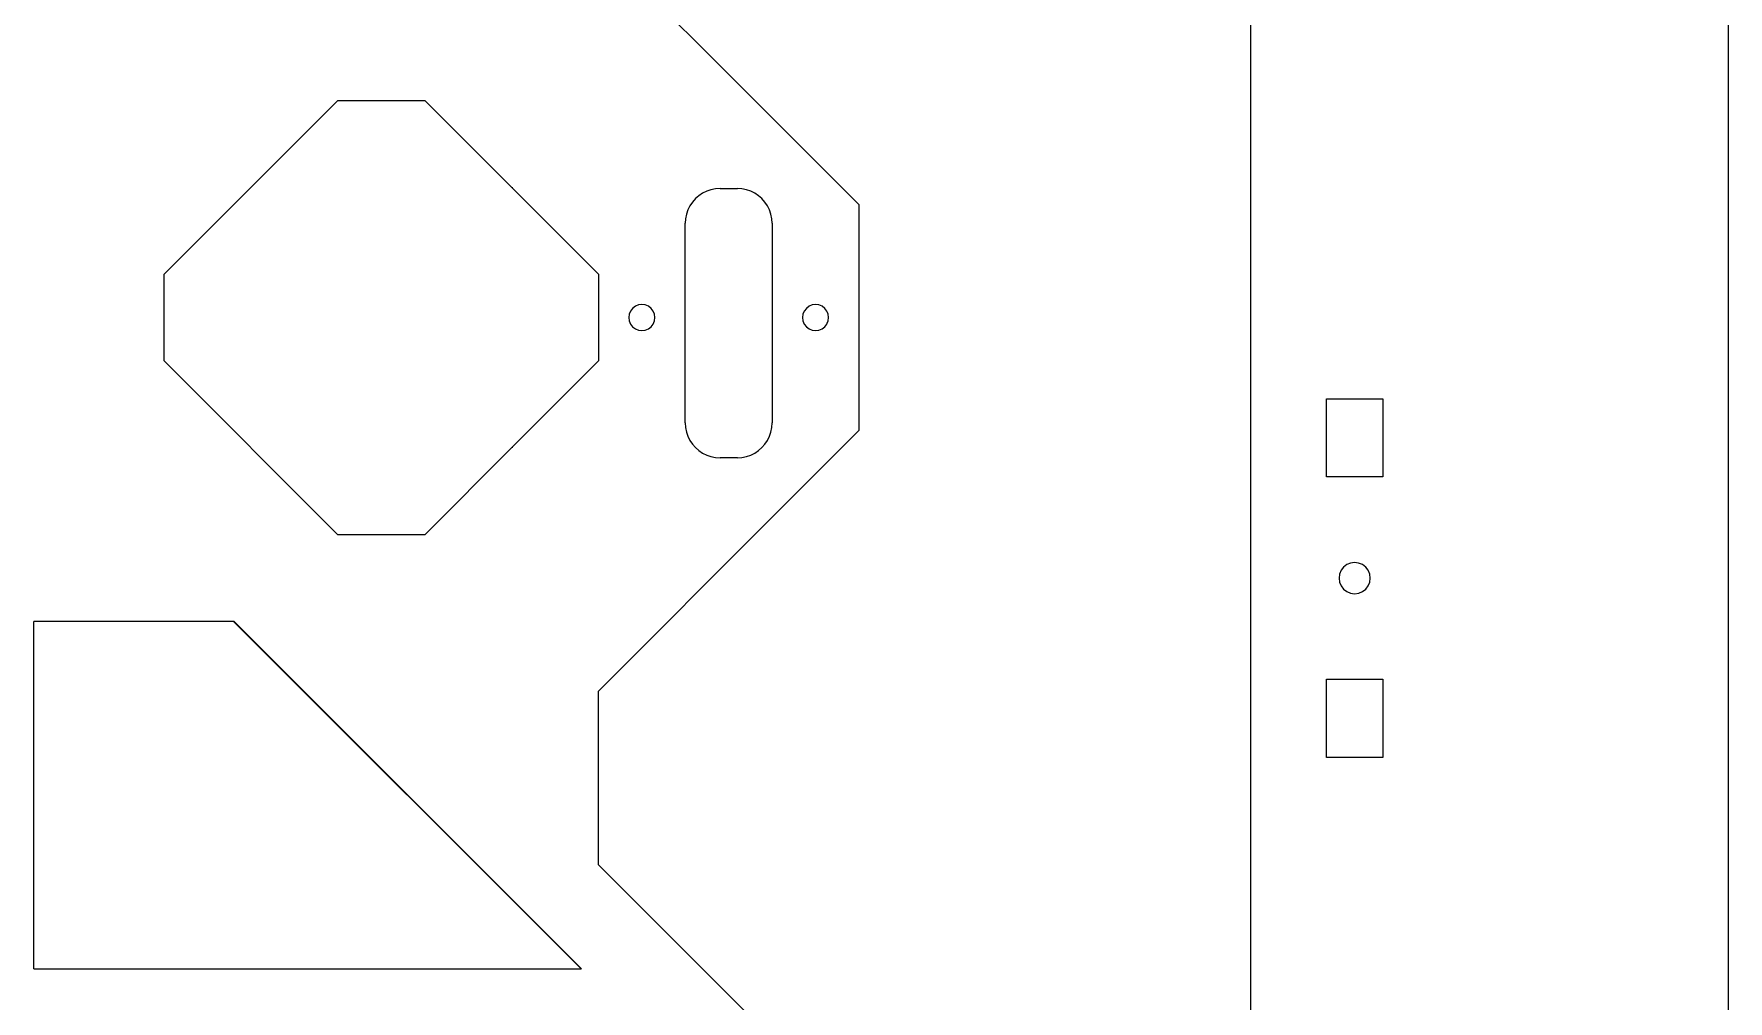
# Model space of a CAD drawing. Extents: x 0 to 621, y -370 to 0.
# Drawn here: x 174.9 to 370, y -233.8 to -122.4 of the extents above; entities that cross this region are included whole.
import ezdxf

# ---------------------------------------------------------------- set-up
doc = ezdxf.new("R2010")
doc.units = 0
doc.layers.get('0').update_dxf_attribs({"linetype": 'CONTINUOUS'})

# ---------------------------------------------------------------- blocks, each defined once
blk = doc.blocks.new('BLOCK_2')
at = {"color": 7}
blk.add_lwpolyline([(198, -190.06), (197.93, -190.06)], dxfattribs=at)
blk = doc.blocks.new('BLOCK_3')
at = {"color": 7}
blk.add_lwpolyline([(238, -230.06), (237.93, -230.06)], dxfattribs=at)
blk = doc.blocks.new('BLOCK_5')
at = {"color": 7}
blk.add_lwpolyline([(198, -190.06), (238, -230.06)], dxfattribs=at)
blk = doc.blocks.new('BLOCK_6')
at = {"color": 7}
blk.add_lwpolyline([(197.93, -190.06), (237.93, -230.06)], dxfattribs=at)
blk = doc.blocks.new('BLOCK_24')
at = {"color": 7}
blk.add_lwpolyline([(315, -45.06), (315, -325.06)], dxfattribs=at)
blk = doc.blocks.new('BLOCK_32')
at = {"color": 7}
blk.add_lwpolyline([(230, -140.06), (230, -140.13)], dxfattribs=at)
blk = doc.blocks.new('BLOCK_35')
at = {"color": 7}
blk.add_lwpolyline([(370, -5.06), (370, -365.06)], dxfattribs=at)
blk = doc.blocks.new('BLOCK_101')
at = {"color": 7}
blk.add_lwpolyline([(323.75, -173.41), (323.75, -164.41)], dxfattribs=at)
blk = doc.blocks.new('BLOCK_102')
at = {"color": 7}
blk.add_lwpolyline([(323.75, -164.41), (330.25, -164.41)], dxfattribs=at)
blk = doc.blocks.new('BLOCK_103')
at = {"color": 7}
blk.add_lwpolyline([(330.25, -164.41), (330.25, -173.41)], dxfattribs=at)
blk = doc.blocks.new('BLOCK_104')
at = {"color": 7}
blk.add_lwpolyline([(330.25, -173.41), (323.75, -173.41)], dxfattribs=at)
blk = doc.blocks.new('BLOCK_105')
at = {"color": 7}
blk.add_lwpolyline([(323.75, -205.71), (323.75, -196.71)], dxfattribs=at)
blk = doc.blocks.new('BLOCK_106')
at = {"color": 7}
blk.add_lwpolyline([(323.75, -196.71), (330.25, -196.71)], dxfattribs=at)
blk = doc.blocks.new('BLOCK_107')
at = {"color": 7}
blk.add_lwpolyline([(330.25, -196.71), (330.25, -205.71)], dxfattribs=at)
blk = doc.blocks.new('BLOCK_108')
at = {"color": 7}
blk.add_lwpolyline([(330.25, -205.71), (323.75, -205.71)], dxfattribs=at)
blk = doc.blocks.new('BLOCK_133')
at = {"color": 7}
blk.add_lwpolyline([(328.8, -185.06), (328.74, -184.6)], dxfattribs=at)
blk = doc.blocks.new('BLOCK_134')
at = {"color": 7}
blk.add_lwpolyline([(328.74, -184.6), (328.56, -184.16)], dxfattribs=at)
blk = doc.blocks.new('BLOCK_135')
at = {"color": 7}
blk.add_lwpolyline([(328.56, -184.16), (328.27, -183.79)], dxfattribs=at)
blk = doc.blocks.new('BLOCK_136')
at = {"color": 7}
blk.add_lwpolyline([(328.27, -183.79), (327.9, -183.5)], dxfattribs=at)
blk = doc.blocks.new('BLOCK_137')
at = {"color": 7}
blk.add_lwpolyline([(327.9, -183.5), (327.46, -183.33)], dxfattribs=at)
blk = doc.blocks.new('BLOCK_138')
at = {"color": 7}
blk.add_lwpolyline([(327.46, -183.33), (327, -183.26)], dxfattribs=at)
blk = doc.blocks.new('BLOCK_139')
at = {"color": 7}
blk.add_lwpolyline([(327, -183.26), (326.53, -183.33)], dxfattribs=at)
blk = doc.blocks.new('BLOCK_140')
at = {"color": 7}
blk.add_lwpolyline([(326.53, -183.33), (326.1, -183.51)], dxfattribs=at)
blk = doc.blocks.new('BLOCK_141')
at = {"color": 7}
blk.add_lwpolyline([(326.1, -183.51), (325.73, -183.79)], dxfattribs=at)
blk = doc.blocks.new('BLOCK_142')
at = {"color": 7}
blk.add_lwpolyline([(325.73, -183.79), (325.44, -184.16)], dxfattribs=at)
blk = doc.blocks.new('BLOCK_143')
at = {"color": 7}
blk.add_lwpolyline([(325.44, -184.16), (325.26, -184.6)], dxfattribs=at)
blk = doc.blocks.new('BLOCK_144')
at = {"color": 7}
blk.add_lwpolyline([(325.26, -184.6), (325.2, -185.06)], dxfattribs=at)
blk = doc.blocks.new('BLOCK_145')
at = {"color": 7}
blk.add_lwpolyline([(325.2, -185.06), (325.26, -185.53)], dxfattribs=at)
blk = doc.blocks.new('BLOCK_146')
at = {"color": 7}
blk.add_lwpolyline([(325.26, -185.53), (325.44, -185.96)], dxfattribs=at)
blk = doc.blocks.new('BLOCK_147')
at = {"color": 7}
blk.add_lwpolyline([(325.44, -185.96), (325.73, -186.34)], dxfattribs=at)
blk = doc.blocks.new('BLOCK_148')
at = {"color": 7}
blk.add_lwpolyline([(325.73, -186.34), (326.1, -186.62)], dxfattribs=at)
blk = doc.blocks.new('BLOCK_149')
at = {"color": 7}
blk.add_lwpolyline([(326.1, -186.62), (326.53, -186.8)], dxfattribs=at)
blk = doc.blocks.new('BLOCK_150')
at = {"color": 7}
blk.add_lwpolyline([(326.53, -186.8), (327, -186.86)], dxfattribs=at)
blk = doc.blocks.new('BLOCK_151')
at = {"color": 7}
blk.add_lwpolyline([(327, -186.86), (327.47, -186.8)], dxfattribs=at)
blk = doc.blocks.new('BLOCK_152')
at = {"color": 7}
blk.add_lwpolyline([(327.47, -186.8), (327.9, -186.62)], dxfattribs=at)
blk = doc.blocks.new('BLOCK_153')
at = {"color": 7}
blk.add_lwpolyline([(327.9, -186.62), (328.27, -186.34)], dxfattribs=at)
blk = doc.blocks.new('BLOCK_154')
at = {"color": 7}
blk.add_lwpolyline([(328.27, -186.34), (328.56, -185.96)], dxfattribs=at)
blk = doc.blocks.new('BLOCK_155')
at = {"color": 7}
blk.add_lwpolyline([(328.56, -185.96), (328.74, -185.53)], dxfattribs=at)
blk = doc.blocks.new('BLOCK_156')
at = {"color": 7}
blk.add_lwpolyline([(328.74, -185.53), (328.8, -185.06)], dxfattribs=at)
blk = doc.blocks.new('BLOCK_1840')
at = {"color": 7}
blk.add_lwpolyline([(269.93, -168.06), (259.93, -178.06)], dxfattribs=at)
blk = doc.blocks.new('BLOCK_1860')
at = {"color": 7}
blk.add_lwpolyline([(243.63, -155.81), (243.87, -156.12)], dxfattribs=at)
blk = doc.blocks.new('BLOCK_1862')
at = {"color": 7}
blk.add_lwpolyline([(250.07, -168.24), (250.23, -168.73)], dxfattribs=at)
blk = doc.blocks.new('BLOCK_1863')
at = {"color": 7}
blk.add_lwpolyline([(243.48, -155.45), (243.63, -155.81)], dxfattribs=at)
blk = doc.blocks.new('BLOCK_1864')
at = {"color": 7}
blk.add_lwpolyline([(249.96, -167.72), (250.07, -168.24)], dxfattribs=at)
blk = doc.blocks.new('BLOCK_1865')
at = {"color": 7}
blk.add_lwpolyline([(245.68, -153.76), (245.32, -153.61)], dxfattribs=at)
blk = doc.blocks.new('BLOCK_1873')
at = {"color": 7}
blk.add_lwpolyline([(252.4, -170.9), (252.89, -171.06)], dxfattribs=at)
blk = doc.blocks.new('BLOCK_1886')
at = {"color": 7}
blk.add_lwpolyline([(245.99, -156.12), (246.23, -155.81)], dxfattribs=at)
blk = doc.blocks.new('BLOCK_1887')
at = {"color": 7}
blk.add_lwpolyline([(246.23, -155.81), (246.38, -155.45)], dxfattribs=at)
blk = doc.blocks.new('BLOCK_1890')
at = {"color": 7}
blk.add_lwpolyline([(256.96, -171.06), (257.46, -170.9)], dxfattribs=at)
blk = doc.blocks.new('BLOCK_1891')
at = {"color": 7}
blk.add_lwpolyline([(256.45, -171.17), (256.96, -171.06)], dxfattribs=at)
blk = doc.blocks.new('BLOCK_1892')
at = {"color": 7}
blk.add_lwpolyline([(255.93, -171.2), (256.45, -171.17)], dxfattribs=at)
blk = doc.blocks.new('BLOCK_1895')
at = {"color": 7}
blk.add_lwpolyline([(244.93, -153.56), (244.54, -153.61)], dxfattribs=at)
blk = doc.blocks.new('BLOCK_1897')
at = {"color": 7}
blk.add_lwpolyline([(263.63, -155.81), (263.87, -156.12)], dxfattribs=at)
blk = doc.blocks.new('BLOCK_1920')
at = {"color": 7}
blk.add_lwpolyline([(264.93, -156.56), (265.32, -156.51)], dxfattribs=at)
blk = doc.blocks.new('BLOCK_1928')
at = {"color": 7}
blk.add_lwpolyline([(266.23, -155.81), (266.28, -155.69)], dxfattribs=at)
blk = doc.blocks.new('BLOCK_1929')
at = {"color": 7}
blk.add_lwpolyline([(266.38, -155.45), (266.43, -155.06)], dxfattribs=at)
blk = doc.blocks.new('BLOCK_1930')
at = {"color": 7}
blk.add_lwpolyline([(246.43, -155.06), (246.38, -154.68)], dxfattribs=at)
blk = doc.blocks.new('BLOCK_1934')
at = {"color": 7}
blk.add_lwpolyline([(263.48, -155.45), (263.63, -155.81)], dxfattribs=at)
blk = doc.blocks.new('BLOCK_1937')
at = {"color": 7}
blk.add_lwpolyline([(252.89, -171.06), (253.41, -171.17)], dxfattribs=at)
blk = doc.blocks.new('BLOCK_1938')
at = {"color": 7}
blk.add_lwpolyline([(253.41, -171.17), (253.93, -171.2)], dxfattribs=at)
blk = doc.blocks.new('BLOCK_1939')
at = {"color": 7}
blk.add_lwpolyline([(255.93, -171.2), (253.93, -171.2)], dxfattribs=at)
blk = doc.blocks.new('BLOCK_1945')
at = {"color": 7}
blk.add_lwpolyline([(250.76, -169.64), (251.1, -170.03)], dxfattribs=at)
blk = doc.blocks.new('BLOCK_1952')
at = {"color": 7}
blk.add_lwpolyline([(249.93, -167.2), (249.96, -167.72)], dxfattribs=at)
blk = doc.blocks.new('BLOCK_1960')
at = {"color": 7}
blk.add_lwpolyline([(259.93, -178.06), (239.93, -198.06)], dxfattribs=at)
blk = doc.blocks.new('BLOCK_1961')
at = {"color": 7}
blk.add_lwpolyline([(266.43, -155.06), (266.38, -154.68)], dxfattribs=at)
blk = doc.blocks.new('BLOCK_1971')
at = {"color": 7}
blk.add_lwpolyline([(259.93, -238.06), (239.93, -218.06)], dxfattribs=at)
blk = doc.blocks.new('BLOCK_1972')
at = {"color": 7}
blk.add_lwpolyline([(239.93, -218.06), (239.93, -198.06)], dxfattribs=at)
blk = doc.blocks.new('BLOCK_1973')
at = {"color": 7}
blk.add_lwpolyline([(259.9, -143.68), (259.79, -143.17)], dxfattribs=at)
blk = doc.blocks.new('BLOCK_1974')
at = {"color": 7}
blk.add_lwpolyline([(259.93, -144.2), (259.9, -143.68)], dxfattribs=at)
blk = doc.blocks.new('BLOCK_1996')
at = {"color": 7}
blk.add_lwpolyline([(246.38, -154.68), (246.23, -154.31)], dxfattribs=at)
blk = doc.blocks.new('BLOCK_1998')
at = {"color": 7}
blk.add_lwpolyline([(251.1, -141.37), (250.76, -141.77)], dxfattribs=at)
blk = doc.blocks.new('BLOCK_1999')
at = {"color": 7}
blk.add_lwpolyline([(251.49, -141.03), (251.1, -141.37)], dxfattribs=at)
blk = doc.blocks.new('BLOCK_2000')
at = {"color": 7}
blk.add_lwpolyline([(252.4, -140.51), (251.93, -140.74)], dxfattribs=at)
blk = doc.blocks.new('BLOCK_2001')
at = {"color": 7}
blk.add_lwpolyline([(252.89, -140.34), (252.4, -140.51)], dxfattribs=at)
blk = doc.blocks.new('BLOCK_2002')
at = {"color": 7}
blk.add_lwpolyline([(258.36, -170.37), (258.76, -170.03)], dxfattribs=at)
blk = doc.blocks.new('BLOCK_2010')
at = {"color": 7}
blk.add_lwpolyline([(259.93, -132.06), (239.93, -112.06)], dxfattribs=at)
blk = doc.blocks.new('BLOCK_2013')
at = {"color": 7}
blk.add_lwpolyline([(259.9, -167.72), (259.93, -167.2)], dxfattribs=at)
blk = doc.blocks.new('BLOCK_2016')
at = {"color": 7}
blk.add_lwpolyline([(259.93, -144.2), (259.93, -167.2)], dxfattribs=at)
blk = doc.blocks.new('BLOCK_2017')
at = {"color": 7}
blk.add_lwpolyline([(256.45, -140.24), (255.93, -140.2)], dxfattribs=at)
blk = doc.blocks.new('BLOCK_2018')
at = {"color": 7}
blk.add_lwpolyline([(256.96, -140.34), (256.45, -140.24)], dxfattribs=at)
blk = doc.blocks.new('BLOCK_2019')
at = {"color": 7}
blk.add_lwpolyline([(263.63, -154.31), (263.48, -154.68)], dxfattribs=at)
blk = doc.blocks.new('BLOCK_2020')
at = {"color": 7}
blk.add_lwpolyline([(263.87, -154), (263.63, -154.31)], dxfattribs=at)
blk = doc.blocks.new('BLOCK_2026')
at = {"color": 7}
blk.add_lwpolyline([(265.32, -153.61), (264.93, -153.56)], dxfattribs=at)
blk = doc.blocks.new('BLOCK_2029')
at = {"color": 7}
blk.add_lwpolyline([(269.93, -142.06), (259.93, -132.06)], dxfattribs=at)
blk = doc.blocks.new('BLOCK_2033')
at = {"color": 7}
blk.add_lwpolyline([(269.93, -142.06), (269.93, -168.06)], dxfattribs=at)
blk = doc.blocks.new('BLOCK_2175')
at = {"color": 7}
blk.add_lwpolyline([(239.93, -150.06), (239.93, -160.06)], dxfattribs=at)
blk = doc.blocks.new('BLOCK_2176')
at = {"color": 7}
blk.add_lwpolyline([(189.93, -160.06), (189.93, -150.06)], dxfattribs=at)
blk = doc.blocks.new('BLOCK_2177')
at = {"color": 7}
blk.add_lwpolyline([(230, -140.13), (239.93, -150.06)], dxfattribs=at)
blk = doc.blocks.new('BLOCK_2178')
at = {"color": 7}
blk.add_lwpolyline([(219.93, -130.06), (230, -140.13)], dxfattribs=at)
blk = doc.blocks.new('BLOCK_2179')
at = {"color": 7}
blk.add_lwpolyline([(239.93, -160.06), (230, -169.99)], dxfattribs=at)
blk = doc.blocks.new('BLOCK_2180')
at = {"color": 7}
blk.add_lwpolyline([(209.93, -180.06), (189.93, -160.06)], dxfattribs=at)
blk = doc.blocks.new('BLOCK_2181')
at = {"color": 7}
blk.add_lwpolyline([(189.93, -150.06), (209.93, -130.06)], dxfattribs=at)
blk = doc.blocks.new('BLOCK_2182')
at = {"color": 7}
blk.add_lwpolyline([(230, -169.99), (219.93, -180.06)], dxfattribs=at)
blk = doc.blocks.new('BLOCK_2183')
at = {"color": 7}
blk.add_lwpolyline([(209.93, -130.06), (219.93, -130.06)], dxfattribs=at)
blk = doc.blocks.new('BLOCK_2184')
at = {"color": 7}
blk.add_lwpolyline([(230, -169.99), (230, -170.06)], dxfattribs=at)
blk = doc.blocks.new('BLOCK_2185')
at = {"color": 7}
blk.add_lwpolyline([(219.93, -180.06), (209.93, -180.06)], dxfattribs=at)
blk = doc.blocks.new('BLOCK_2188')
at = {"color": 7}
blk.add_lwpolyline([(259.79, -143.17), (259.63, -142.67)], dxfattribs=at)
blk = doc.blocks.new('BLOCK_2189')
at = {"color": 7}
blk.add_lwpolyline([(263.43, -155.06), (263.48, -155.45)], dxfattribs=at)
blk = doc.blocks.new('BLOCK_2190')
at = {"color": 7}
blk.add_lwpolyline([(244.54, -156.51), (244.93, -156.56)], dxfattribs=at)
blk = doc.blocks.new('BLOCK_2191')
at = {"color": 7}
blk.add_lwpolyline([(244.18, -156.36), (244.54, -156.51)], dxfattribs=at)
blk = doc.blocks.new('BLOCK_2192')
at = {"color": 7}
blk.add_lwpolyline([(243.87, -156.12), (244.18, -156.36)], dxfattribs=at)
blk = doc.blocks.new('BLOCK_2193')
at = {"color": 7}
blk.add_lwpolyline([(264.18, -153.76), (263.87, -154)], dxfattribs=at)
blk = doc.blocks.new('BLOCK_2194')
at = {"color": 7}
blk.add_lwpolyline([(246.38, -155.45), (246.43, -155.06)], dxfattribs=at)
blk = doc.blocks.new('BLOCK_2195')
at = {"color": 7}
blk.add_lwpolyline([(245.32, -156.51), (245.68, -156.36)], dxfattribs=at)
blk = doc.blocks.new('BLOCK_2196')
at = {"color": 7}
blk.add_lwpolyline([(244.93, -156.56), (245.32, -156.51)], dxfattribs=at)
blk = doc.blocks.new('BLOCK_2197')
at = {"color": 7}
blk.add_lwpolyline([(249.96, -143.68), (249.93, -144.2)], dxfattribs=at)
blk = doc.blocks.new('BLOCK_2198')
at = {"color": 7}
blk.add_lwpolyline([(250.76, -141.77), (250.47, -142.2)], dxfattribs=at)
blk = doc.blocks.new('BLOCK_2199')
at = {"color": 7}
blk.add_lwpolyline([(244.54, -153.61), (244.18, -153.76)], dxfattribs=at)
blk = doc.blocks.new('BLOCK_2200')
at = {"color": 7}
blk.add_lwpolyline([(264.54, -156.51), (264.93, -156.56)], dxfattribs=at)
blk = doc.blocks.new('BLOCK_2201')
at = {"color": 7}
blk.add_lwpolyline([(266.29, -154.47), (266.23, -154.31)], dxfattribs=at)
blk = doc.blocks.new('BLOCK_2202')
at = {"color": 7}
blk.add_lwpolyline([(266.28, -155.69), (266.38, -155.45)], dxfattribs=at)
blk = doc.blocks.new('BLOCK_2203')
at = {"color": 7}
blk.add_lwpolyline([(245.68, -156.36), (245.99, -156.12)], dxfattribs=at)
blk = doc.blocks.new('BLOCK_2204')
at = {"color": 7}
blk.add_lwpolyline([(266.38, -154.68), (266.29, -154.47)], dxfattribs=at)
blk = doc.blocks.new('BLOCK_2205')
at = {"color": 7}
blk.add_lwpolyline([(264.18, -156.36), (264.54, -156.51)], dxfattribs=at)
blk = doc.blocks.new('BLOCK_2206')
at = {"color": 7}
blk.add_lwpolyline([(265.99, -156.12), (266.23, -155.81)], dxfattribs=at)
blk = doc.blocks.new('BLOCK_2207')
at = {"color": 7}
blk.add_lwpolyline([(243.63, -154.31), (243.48, -154.68)], dxfattribs=at)
blk = doc.blocks.new('BLOCK_2208')
at = {"color": 7}
blk.add_lwpolyline([(265.68, -156.36), (265.99, -156.12)], dxfattribs=at)
blk = doc.blocks.new('BLOCK_2209')
at = {"color": 7}
blk.add_lwpolyline([(265.32, -156.51), (265.68, -156.36)], dxfattribs=at)
blk = doc.blocks.new('BLOCK_2210')
at = {"color": 7}
blk.add_lwpolyline([(253.41, -140.24), (252.89, -140.34)], dxfattribs=at)
blk = doc.blocks.new('BLOCK_2211')
at = {"color": 7}
blk.add_lwpolyline([(253.93, -140.2), (253.41, -140.24)], dxfattribs=at)
blk = doc.blocks.new('BLOCK_2212')
at = {"color": 7}
blk.add_lwpolyline([(253.93, -140.2), (255.93, -140.2)], dxfattribs=at)
blk = doc.blocks.new('BLOCK_2213')
at = {"color": 7}
blk.add_lwpolyline([(249.93, -167.2), (249.93, -144.2)], dxfattribs=at)
blk = doc.blocks.new('BLOCK_2214')
at = {"color": 7}
blk.add_lwpolyline([(243.43, -155.06), (243.48, -155.45)], dxfattribs=at)
blk = doc.blocks.new('BLOCK_2215')
at = {"color": 7}
blk.add_lwpolyline([(250.47, -169.2), (250.76, -169.64)], dxfattribs=at)
blk = doc.blocks.new('BLOCK_2216')
at = {"color": 7}
blk.add_lwpolyline([(250.07, -143.17), (249.96, -143.68)], dxfattribs=at)
blk = doc.blocks.new('BLOCK_2217')
at = {"color": 7}
blk.add_lwpolyline([(250.23, -142.67), (250.07, -143.17)], dxfattribs=at)
blk = doc.blocks.new('BLOCK_2218')
at = {"color": 7}
blk.add_lwpolyline([(250.47, -142.2), (250.23, -142.67)], dxfattribs=at)
blk = doc.blocks.new('BLOCK_2219')
at = {"color": 7}
blk.add_lwpolyline([(243.48, -154.68), (243.43, -155.06)], dxfattribs=at)
blk = doc.blocks.new('BLOCK_2220')
at = {"color": 7}
blk.add_lwpolyline([(263.48, -154.68), (263.43, -155.06)], dxfattribs=at)
blk = doc.blocks.new('BLOCK_2221')
at = {"color": 7}
blk.add_lwpolyline([(258.36, -141.03), (257.93, -140.74)], dxfattribs=at)
blk = doc.blocks.new('BLOCK_2222')
at = {"color": 7}
blk.add_lwpolyline([(257.93, -140.74), (257.46, -140.51)], dxfattribs=at)
blk = doc.blocks.new('BLOCK_2223')
at = {"color": 7}
blk.add_lwpolyline([(257.46, -140.51), (256.96, -140.34)], dxfattribs=at)
blk = doc.blocks.new('BLOCK_2224')
at = {"color": 7}
blk.add_lwpolyline([(259.63, -142.67), (259.39, -142.2)], dxfattribs=at)
blk = doc.blocks.new('BLOCK_2225')
at = {"color": 7}
blk.add_lwpolyline([(265.99, -154), (265.68, -153.76)], dxfattribs=at)
blk = doc.blocks.new('BLOCK_2226')
at = {"color": 7}
blk.add_lwpolyline([(251.1, -170.03), (251.49, -170.37)], dxfattribs=at)
blk = doc.blocks.new('BLOCK_2227')
at = {"color": 7}
blk.add_lwpolyline([(259.39, -142.2), (259.1, -141.77)], dxfattribs=at)
blk = doc.blocks.new('BLOCK_2228')
at = {"color": 7}
blk.add_lwpolyline([(259.1, -141.77), (258.76, -141.37)], dxfattribs=at)
blk = doc.blocks.new('BLOCK_2229')
at = {"color": 7}
blk.add_lwpolyline([(258.76, -141.37), (258.36, -141.03)], dxfattribs=at)
blk = doc.blocks.new('BLOCK_2230')
at = {"color": 7}
blk.add_lwpolyline([(266.23, -154.31), (265.99, -154)], dxfattribs=at)
blk = doc.blocks.new('BLOCK_2231')
at = {"color": 7}
blk.add_lwpolyline([(259.1, -169.64), (259.39, -169.2)], dxfattribs=at)
blk = doc.blocks.new('BLOCK_2232')
at = {"color": 7}
blk.add_lwpolyline([(251.93, -140.74), (251.49, -141.03)], dxfattribs=at)
blk = doc.blocks.new('BLOCK_2233')
at = {"color": 7}
blk.add_lwpolyline([(250.23, -168.73), (250.47, -169.2)], dxfattribs=at)
blk = doc.blocks.new('BLOCK_2234')
at = {"color": 7}
blk.add_lwpolyline([(259.39, -169.2), (259.63, -168.73)], dxfattribs=at)
blk = doc.blocks.new('BLOCK_2235')
at = {"color": 7}
blk.add_lwpolyline([(259.63, -168.73), (259.79, -168.24)], dxfattribs=at)
blk = doc.blocks.new('BLOCK_2236')
at = {"color": 7}
blk.add_lwpolyline([(259.79, -168.24), (259.9, -167.72)], dxfattribs=at)
blk = doc.blocks.new('BLOCK_2237')
at = {"color": 7}
blk.add_lwpolyline([(245.99, -154), (245.68, -153.76)], dxfattribs=at)
blk = doc.blocks.new('BLOCK_2238')
at = {"color": 7}
blk.add_lwpolyline([(244.18, -153.76), (243.87, -154)], dxfattribs=at)
blk = doc.blocks.new('BLOCK_2239')
at = {"color": 7}
blk.add_lwpolyline([(245.32, -153.61), (244.93, -153.56)], dxfattribs=at)
blk = doc.blocks.new('BLOCK_2240')
at = {"color": 7}
blk.add_lwpolyline([(263.87, -156.12), (264.18, -156.36)], dxfattribs=at)
blk = doc.blocks.new('BLOCK_2241')
at = {"color": 7}
blk.add_lwpolyline([(246.23, -154.31), (245.99, -154)], dxfattribs=at)
blk = doc.blocks.new('BLOCK_2242')
at = {"color": 7}
blk.add_lwpolyline([(243.87, -154), (243.63, -154.31)], dxfattribs=at)
blk = doc.blocks.new('BLOCK_2243')
at = {"color": 7}
blk.add_lwpolyline([(264.54, -153.61), (264.18, -153.76)], dxfattribs=at)
blk = doc.blocks.new('BLOCK_2244')
at = {"color": 7}
blk.add_lwpolyline([(258.76, -170.03), (259.1, -169.64)], dxfattribs=at)
blk = doc.blocks.new('BLOCK_2245')
at = {"color": 7}
blk.add_lwpolyline([(257.93, -170.66), (258.36, -170.37)], dxfattribs=at)
blk = doc.blocks.new('BLOCK_2246')
at = {"color": 7}
blk.add_lwpolyline([(257.46, -170.9), (257.93, -170.66)], dxfattribs=at)
blk = doc.blocks.new('BLOCK_2247')
at = {"color": 7}
blk.add_lwpolyline([(265.68, -153.76), (265.32, -153.61)], dxfattribs=at)
blk = doc.blocks.new('BLOCK_2248')
at = {"color": 7}
blk.add_lwpolyline([(251.93, -170.66), (252.4, -170.9)], dxfattribs=at)
blk = doc.blocks.new('BLOCK_2249')
at = {"color": 7}
blk.add_lwpolyline([(251.49, -170.37), (251.93, -170.66)], dxfattribs=at)
blk = doc.blocks.new('BLOCK_2250')
at = {"color": 7}
blk.add_lwpolyline([(264.93, -153.56), (264.54, -153.61)], dxfattribs=at)
blk = doc.blocks.new('BLOCK_3098')
at = {"color": 7}
blk.add_lwpolyline([(198, -190.06), (174.93, -190.06)], dxfattribs=at)

msp = doc.modelspace()

# ---------------------------------------------------------------- linework, layer by layer
at = {"color": 7}
for points in [[(174.93, -230.06), (174.93, -190.06)], [(174.93, -230.06), (237.93, -230.06)]]:
    msp.add_lwpolyline(points, dxfattribs=at)

# ---------------------------------------------------------------- block references
for name in ['BLOCK_35', 'BLOCK_24', 'BLOCK_2010', 'BLOCK_2181', 'BLOCK_2183', 'BLOCK_2178', 'BLOCK_2029', 'BLOCK_32', 'BLOCK_2177', 'BLOCK_2001', 'BLOCK_2210', 'BLOCK_2211', 'BLOCK_2212', 'BLOCK_2017', 'BLOCK_2018', 'BLOCK_2223', 'BLOCK_2218', 'BLOCK_2198', 'BLOCK_1998', 'BLOCK_1999', 'BLOCK_2232', 'BLOCK_2000', 'BLOCK_2222', 'BLOCK_2221', 'BLOCK_2229', 'BLOCK_2228', 'BLOCK_2227', 'BLOCK_2224', 'BLOCK_2033', 'BLOCK_2197', 'BLOCK_2213', 'BLOCK_2216', 'BLOCK_2217', 'BLOCK_2188', 'BLOCK_1973', 'BLOCK_1974', 'BLOCK_2016', 'BLOCK_2176', 'BLOCK_2175', 'BLOCK_2242', 'BLOCK_2238', 'BLOCK_2199', 'BLOCK_1895', 'BLOCK_2239', 'BLOCK_1865', 'BLOCK_2237', 'BLOCK_2241', 'BLOCK_2020', 'BLOCK_2193', 'BLOCK_2243', 'BLOCK_2250', 'BLOCK_2026', 'BLOCK_2247', 'BLOCK_2225', 'BLOCK_2230', 'BLOCK_2219', 'BLOCK_2214', 'BLOCK_2207', 'BLOCK_1863', 'BLOCK_1860', 'BLOCK_1886', 'BLOCK_1996', 'BLOCK_1887', 'BLOCK_1930', 'BLOCK_2194', 'BLOCK_2220', 'BLOCK_2189', 'BLOCK_2019', 'BLOCK_1934', 'BLOCK_1897', 'BLOCK_2206', 'BLOCK_2201', 'BLOCK_1928', 'BLOCK_2202', 'BLOCK_2204', 'BLOCK_1961', 'BLOCK_1929', 'BLOCK_2192', 'BLOCK_2191', 'BLOCK_2190', 'BLOCK_2196', 'BLOCK_2195', 'BLOCK_2203', 'BLOCK_2240', 'BLOCK_2205', 'BLOCK_2200', 'BLOCK_1920', 'BLOCK_2209', 'BLOCK_2208', 'BLOCK_2180', 'BLOCK_2179', 'BLOCK_101', 'BLOCK_102', 'BLOCK_103', 'BLOCK_1952', 'BLOCK_1864', 'BLOCK_2236', 'BLOCK_2013', 'BLOCK_1862', 'BLOCK_2233', 'BLOCK_2215', 'BLOCK_1945', 'BLOCK_2244', 'BLOCK_2231', 'BLOCK_2234', 'BLOCK_2235', 'BLOCK_1840', 'BLOCK_2182', 'BLOCK_2184', 'BLOCK_2226', 'BLOCK_2249', 'BLOCK_2248', 'BLOCK_1873', 'BLOCK_1937', 'BLOCK_1938', 'BLOCK_1939', 'BLOCK_1892', 'BLOCK_1891', 'BLOCK_1890', 'BLOCK_2246', 'BLOCK_2245', 'BLOCK_2002', 'BLOCK_104', 'BLOCK_1960', 'BLOCK_2185', 'BLOCK_140', 'BLOCK_139', 'BLOCK_138', 'BLOCK_137', 'BLOCK_144', 'BLOCK_145', 'BLOCK_143', 'BLOCK_142', 'BLOCK_141', 'BLOCK_136', 'BLOCK_135', 'BLOCK_134', 'BLOCK_133', 'BLOCK_156', 'BLOCK_146', 'BLOCK_147', 'BLOCK_148', 'BLOCK_149', 'BLOCK_150', 'BLOCK_151', 'BLOCK_152', 'BLOCK_153', 'BLOCK_154', 'BLOCK_155', 'BLOCK_3098', 'BLOCK_2', 'BLOCK_6', 'BLOCK_5', 'BLOCK_105', 'BLOCK_106', 'BLOCK_107', 'BLOCK_1972', 'BLOCK_108', 'BLOCK_1971', 'BLOCK_3']:
    msp.add_blockref(name, (0, 0))

doc.saveas('drawing.dxf')
